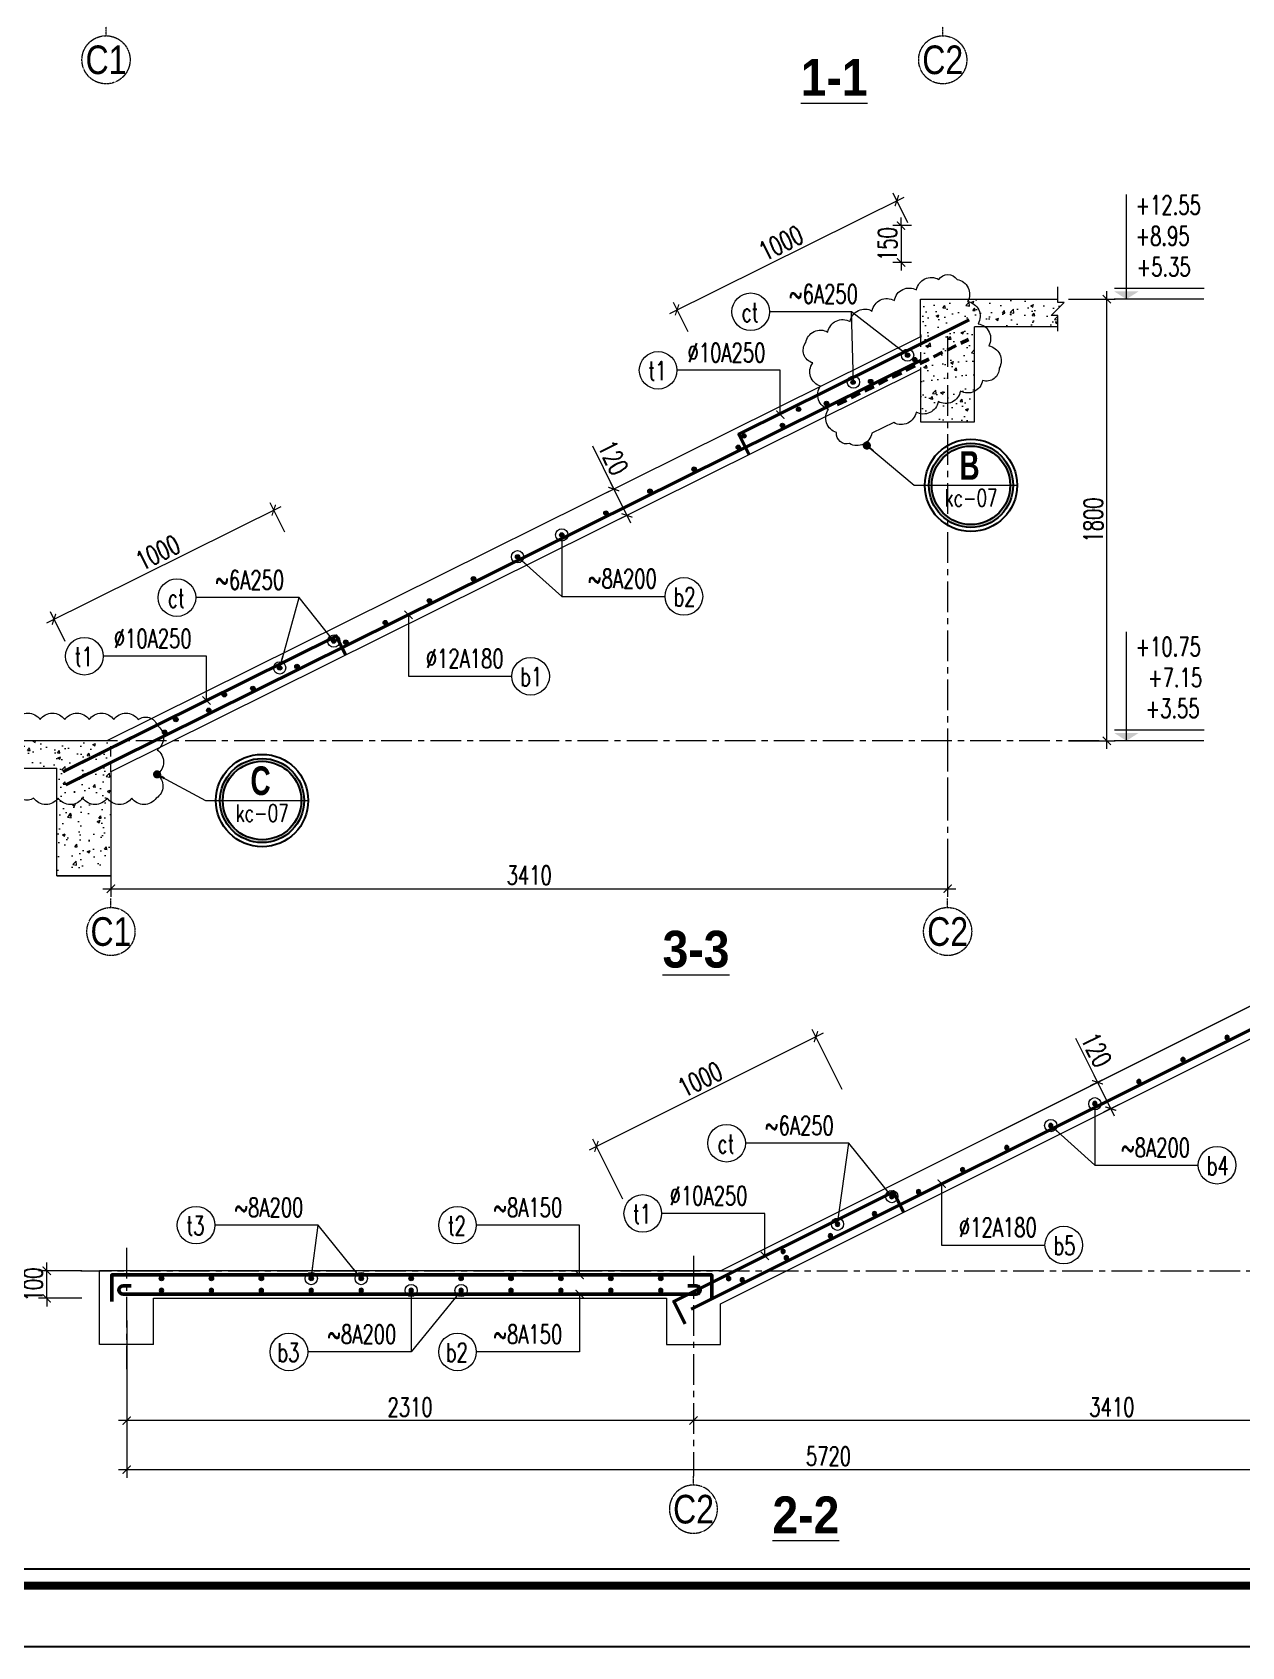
# Model space of a CAD drawing. Header units: millimetres. Extents: x 61738 to 439738, y 60858 to 151243.
# Drawn here: x 201484 to 216271, y 84100 to 103842 of the extents above; entities that cross this region are included whole.
import ezdxf
from ezdxf.enums import TextEntityAlignment as Align

# ---------------------------------------------------------------- set-up
doc = ezdxf.new("R2010")
doc.units = ezdxf.units.MM
doc.linetypes.add('CENTER', pattern=[2, 1.25, -0.25, 0.25, -0.25])
doc.linetypes.add('HIDDEN', pattern=[0.375, 0.25, -0.125])
for name, color, linetype, lineweight in [('1-THEP1', 1, 'Continuous', 50), ('10-TEXT', 4, 'Continuous', 15), ('2-THEP2', 6, 'Continuous', 50), ('3-THAY', 7, 'Continuous', 18), ('5-DUT', 2, 'HIDDEN', 15), ('6-TRUC', 8, 'CENTER', 9), ('7-HATCH', 8, 'Continuous', 13), ('8-DIM', 8, 'Continuous', 15), ('9-SO HIEU', 8, 'Continuous', 15), ('TEXT', 7, 'Continuous', 25)]:
    doc.layers.add(name, color=color, linetype=linetype, lineweight=lineweight)
for name, color, linetype in [('DIM', 3, 'Continuous'), ('Khungbo', 32, 'Continuous'), ('KICHTHUOC', 8, 'Continuous'), ('MANH', 8, 'Continuous'), ('TEXT-Ghi chu', 7, 'Continuous')]:
    doc.layers.add(name, color=color, linetype=linetype)
doc.styles.add('A3 - Text 2.3', font='Vnsimli.shx', dxfattribs={"width": 0.7, "height": 230})
doc.styles.add('A3 - Text 3.5', font='VnArialH.TTF', dxfattribs={"width": 0.8, "height": 350})
doc.styles.add('A3 - Text 4.5', font='VnArialH-Bold.TTF', dxfattribs={"width": 0.9, "height": 450})
doc.styles.add('A3-Text 2.3', font='vnsimli.shx', dxfattribs={"width": 0.7, "height": 230, "bigfont": 'vn.shx'})
doc.styles.add('S1', font='vnsimli.shx', dxfattribs={"width": 0.75})
doc.styles.add('T3', font='VnArialH-Bold.TTF', dxfattribs={"width": 0.9})
doc.dimstyles.new('A3-1-100x3', dxfattribs={"dimtxt": 230, "dimasz": 120, "dimexe": 100, "dimexo": 0, "dimgap": 50, "dimtad": 1, "dimdec": 0, "dimlfac": 0.333333, "dimdsep": 49, "dimtxsty": 'A3-Text 2.3', "dimblk": 'ARCHTICK', "dimcen": 10, "dimdle": 100, "dimclrd": 8, "dimclre": 8, "dimclrt": 2, "dimadec": 0, "dimazin": 2, "dimtfac": 1, "dimtdec": 0, "dimtix": 1, "dimtmove": 1, "dimatfit": 3, "dimldrblk": 'DOT', "dimfxl": 1, "dimtolj": 1, "dimtzin": 0, "dimlwd": -1, "dimlwe": -1, "dimarcsym": 0})
pattern_1 = [(50, (-1150, 0), (364.36934, -31.87817), [38.1, -419.1]), (355, (-1150, 0), (-70.48684, 382.1137), [30.48, -335.28117]), (100.45144, (-1119.64, -2.66), (293.8825, 350.2355), [32.38, -356.1805]), (46.1842, (-1150, 101.6), (542.1581, -84.08466), [57.15, -628.65]), (96.63556, (-1104.8, 94.6), (474.8083, 494.8522), [48.57, -534.2712]), (351.18415, (-1150, 101.6), (474.8083, 494.8522), [45.7199, -502.9195]), (21, (-1099.2, 76.2), (303.2288, -204.5304), [38.1, -419.1]), (326, (-1099.2, 76.2), (123.60406, 368.37593), [30.48, -335.28]), (71.45144, (-1073.93, 59.16), (426.83284, 163.84554), [32.38, -356.1799]), (37.5, (-1150, 0), (6.17721, 169.11008), [0, -331.216, 0, -340.36, 0, -336.55]), (7.5, (-1150, 0), (133.63933, 200.36115), [0, -194.056, 0, -323.596, 0, -128.27]), (327.5, (-1263.28, 0), (271.18119, -11.45749), [0, -127, 0, -396.24, 0, -525.78]), (317.5, (-1314.08, 0), (296.25836, 50.85298), [0, -165.1, 0, -263.144, 0, -373.38])]

# ---------------------------------------------------------------- blocks, each defined once
blk = doc.blocks.new('CDS12')
at = {"layer": 'Defpoints'}
blk.add_lwpolyline([(91835, 363353), (49835, 363353), (49835, 393053), (91835, 393053)], close=True, dxfattribs=at)
at = {"layer": 'Khungbo', "color": 1, "const_width": 100}
blk.add_lwpolyline([(91094, 364100), (50996, 364100), (50996, 392312), (91094, 392312)], close=True, dxfattribs=at)
at = {"layer": 'Khungbo', "color": 1}
blk.add_lwpolyline([(90894, 364300), (51196, 364300), (51196, 392112), (90894, 392112)], close=True, dxfattribs=at)
blk = doc.blocks.new('Truc X')
at = {"layer": '6-TRUC', "color": 2}
blk.add_line((0, 0), (0, 150), dxfattribs=at)
blk.add_circle((0, -400), 400, dxfattribs=at)
at = {"layer": '6-TRUC', "color": 2, "style": 'A3 - Text 3.5', "width": 0.8}
blk.add_attdef('1', text='', height=500, dxfattribs=at).set_placement((-13, -400), align=Align.MIDDLE_CENTER)
blk = doc.blocks.new('DK THEP')
at = {"layer": '7-HATCH'}
h = blk.add_hatch(color=1, dxfattribs=at)
edge = h.paths.add_edge_path()
edge.add_arc((0, 0), 36.1, 0, 360)
at = {"layer": '7-HATCH', "color": 0}
blk.add_circle((0, 0), 36.1, dxfattribs=at)
blk = doc.blocks.new('_ArchTick')
at = {"color": 0, "linetype": 'ByBlock', "const_width": 0.15}
blk.add_lwpolyline([(-0.5, -0.5), (0.5, 0.5)], dxfattribs=at)
blk = doc.blocks.new('*D716')
at = {"layer": '8-DIM', "color": 8, "ltscale": 300, "transparency": 16777216}
for p, q in [((211387, 90915), (211020, 91649)), ((208704, 89573), (208337, 90307))]:
    blk.add_line(p, q, dxfattribs=at)
at = {"layer": '8-DIM', "color": 8, "linetype": 'ByBlock', "ltscale": 300, "transparency": 16777216}
blk.add_line((211154, 91604), (208292, 90173), dxfattribs=at)
at = {"layer": 'Defpoints', "color": 0, "ltscale": 300, "transparency": 16777216}
for p in [(211387, 90915), (208381, 90218), (208704, 89573)]:
    blk.add_point(p, dxfattribs=at)
at = {"layer": '8-DIM', "color": 8, "ltscale": 300, "transparency": 16777216, "xscale": 100, "yscale": 100, "zscale": 100}
for p, rotation in [((211065, 91560), 26.56505117705504), ((208381, 90218), 206.565051177055)]:
    blk.add_blockref('_ArchTick', p, dxfattribs=dict(at, rotation=rotation))
at = {"layer": '8-DIM', "color": 2, "ltscale": 300, "transparency": 16777216, "insert": (209649, 91036), "char_height": 230, "attachment_point": 5, "rotation": 26.5651, "style": 'A3-Text 2.3'}
blk.add_mtext('\\A1;1000', dxfattribs=at)
blk = doc.blocks.new('*D717')
at = {"layer": '8-DIM', "color": 8, "ltscale": 300, "transparency": 16777216}
for p, q in [((209568, 87023), (209568, 86765)), ((219798, 87023), (219798, 86765))]:
    blk.add_line(p, q, dxfattribs=at)
at = {"layer": '8-DIM', "color": 8, "linetype": 'ByBlock', "ltscale": 300, "transparency": 16777216}
blk.add_line((219898, 86865), (209468, 86865), dxfattribs=at)
at = {"layer": 'Defpoints', "color": 0, "ltscale": 300, "transparency": 16777216}
for p in [(209568, 87023), (219798, 87023), (209568, 86865)]:
    blk.add_point(p, dxfattribs=at)
at = {"layer": '8-DIM', "color": 8, "ltscale": 300, "transparency": 16777216, "xscale": 100, "yscale": 100, "zscale": 100, "rotation": 180}
blk.add_blockref('_ArchTick', (209568, 86865), dxfattribs=at)
at = {"layer": '8-DIM', "color": 8, "ltscale": 300, "transparency": 16777216, "xscale": 100, "yscale": 100, "zscale": 100}
blk.add_blockref('_ArchTick', (219798, 86865), dxfattribs=at)
at = {"layer": '8-DIM', "color": 2, "ltscale": 300, "transparency": 16777216, "insert": (214683, 87030), "char_height": 230, "attachment_point": 5, "style": 'A3-Text 2.3'}
blk.add_mtext('\\A1;3410', dxfattribs=at)
blk = doc.blocks.new('*D718')
at = {"layer": '8-DIM', "color": 8, "ltscale": 300, "transparency": 16777216}
for p, q in [((202638, 88091), (202638, 86765)), ((209568, 87023), (209568, 86765))]:
    blk.add_line(p, q, dxfattribs=at)
at = {"layer": '8-DIM', "color": 8, "linetype": 'ByBlock', "ltscale": 300, "transparency": 16777216}
blk.add_line((209668, 86865), (202538, 86865), dxfattribs=at)
at = {"layer": 'Defpoints', "color": 0, "ltscale": 300, "transparency": 16777216}
for p in [(202638, 88091), (209568, 87023), (202638, 86865)]:
    blk.add_point(p, dxfattribs=at)
at = {"layer": '8-DIM', "color": 8, "ltscale": 300, "transparency": 16777216, "xscale": 100, "yscale": 100, "zscale": 100, "rotation": 180}
blk.add_blockref('_ArchTick', (202638, 86865), dxfattribs=at)
at = {"layer": '8-DIM', "color": 8, "ltscale": 300, "transparency": 16777216, "xscale": 100, "yscale": 100, "zscale": 100}
blk.add_blockref('_ArchTick', (209568, 86865), dxfattribs=at)
at = {"layer": '8-DIM', "color": 2, "ltscale": 300, "transparency": 16777216, "insert": (206103, 87030), "char_height": 230, "attachment_point": 5, "style": 'A3-Text 2.3'}
blk.add_mtext('\\A1;2310', dxfattribs=at)
blk = doc.blocks.new('*D719')
at = {"layer": '8-DIM', "color": 8, "ltscale": 300, "transparency": 16777216}
for p, q in [((202638, 87428), (202638, 86165)), ((219798, 87023), (219798, 86165))]:
    blk.add_line(p, q, dxfattribs=at)
at = {"layer": '8-DIM', "color": 8, "linetype": 'ByBlock', "ltscale": 300, "transparency": 16777216}
blk.add_line((219898, 86265), (202538, 86265), dxfattribs=at)
at = {"layer": 'Defpoints', "color": 0, "ltscale": 300, "transparency": 16777216}
for p in [(202638, 87428), (219798, 87023), (202638, 86265)]:
    blk.add_point(p, dxfattribs=at)
at = {"layer": '8-DIM', "color": 8, "ltscale": 300, "transparency": 16777216, "xscale": 100, "yscale": 100, "zscale": 100, "rotation": 180}
blk.add_blockref('_ArchTick', (202638, 86265), dxfattribs=at)
at = {"layer": '8-DIM', "color": 8, "ltscale": 300, "transparency": 16777216, "xscale": 100, "yscale": 100, "zscale": 100}
blk.add_blockref('_ArchTick', (219798, 86265), dxfattribs=at)
at = {"layer": '8-DIM', "color": 2, "ltscale": 300, "transparency": 16777216, "insert": (211218, 86430), "char_height": 230, "attachment_point": 5, "style": 'A3-Text 2.3'}
blk.add_mtext('\\A1;5720', dxfattribs=at)
blk = doc.blocks.new('*D721')
at = {"layer": '8-DIM', "color": 8, "linetype": 'ByBlock', "ltscale": 300, "transparency": 16777216}
blk.add_line((201660, 96620), (204525, 98043), dxfattribs=at)
at = {"layer": '8-DIM', "color": 8, "ltscale": 300, "transparency": 16777216}
for p, q in [((204570, 97728), (204391, 98088)), ((201884, 96393), (201705, 96754))]:
    blk.add_line(p, q, dxfattribs=at)
at = {"layer": 'Defpoints', "color": 0, "ltscale": 300, "transparency": 16777216}
for p in [(204436, 97999), (204570, 97728), (201884, 96393)]:
    blk.add_point(p, dxfattribs=at)
at = {"layer": '8-DIM', "color": 8, "ltscale": 300, "transparency": 16777216, "xscale": 100, "yscale": 100, "zscale": 100}
for p, rotation in [((204436, 97999), 26.41603778252282), ((201749, 96664), 206.4160377825228)]:
    blk.add_blockref('_ArchTick', p, dxfattribs=dict(at, rotation=rotation))
at = {"layer": '8-DIM', "color": 2, "ltscale": 300, "transparency": 16777216, "insert": (203019, 97479), "char_height": 230, "attachment_point": 5, "rotation": 26.416, "style": 'A3-Text 2.3'}
blk.add_mtext('\\A1;1000', dxfattribs=at)
blk = doc.blocks.new('*D722')
at = {"layer": '8-DIM', "color": 8, "ltscale": 300, "transparency": 16777216}
for p, q in [((212189, 101512), (212010, 101873)), ((209502, 100178), (209323, 100538))]:
    blk.add_line(p, q, dxfattribs=at)
at = {"layer": '8-DIM', "color": 8, "linetype": 'ByBlock', "ltscale": 300, "transparency": 16777216}
blk.add_line((209278, 100404), (212144, 101828), dxfattribs=at)
at = {"layer": 'Defpoints', "color": 0, "ltscale": 300, "transparency": 16777216}
for p in [(212054, 101783), (212189, 101512), (209502, 100178)]:
    blk.add_point(p, dxfattribs=at)
at = {"layer": '8-DIM', "color": 8, "ltscale": 300, "transparency": 16777216, "xscale": 100, "yscale": 100, "zscale": 100}
for p, rotation in [((212054, 101783), 26.41603778252282), ((209367, 100448), 206.4160377825228)]:
    blk.add_blockref('_ArchTick', p, dxfattribs=dict(at, rotation=rotation))
at = {"layer": '8-DIM', "color": 2, "ltscale": 300, "transparency": 16777216, "insert": (210637, 101264), "char_height": 230, "attachment_point": 5, "rotation": 26.416, "style": 'A3-Text 2.3'}
blk.add_mtext('\\A1;1000', dxfattribs=at)
blk = doc.blocks.new('*D723')
at = {"layer": '8-DIM', "color": 8, "ltscale": 300, "transparency": 16777216}
for p, q in [((202445, 93860), (202445, 93269)), ((212675, 93860), (212675, 93269))]:
    blk.add_line(p, q, dxfattribs=at)
at = {"layer": '8-DIM', "color": 8, "linetype": 'ByBlock', "ltscale": 300, "transparency": 16777216}
blk.add_line((202345, 93369), (212775, 93369), dxfattribs=at)
at = {"layer": 'Defpoints', "color": 0, "ltscale": 300, "transparency": 16777216}
for p in [(202445, 93860), (212675, 93860), (212675, 93369)]:
    blk.add_point(p, dxfattribs=at)
at = {"layer": '8-DIM', "color": 8, "ltscale": 300, "transparency": 16777216, "xscale": 100, "yscale": 100, "zscale": 100, "rotation": 180}
blk.add_blockref('_ArchTick', (202445, 93369), dxfattribs=at)
at = {"layer": '8-DIM', "color": 8, "ltscale": 300, "transparency": 16777216, "xscale": 100, "yscale": 100, "zscale": 100}
blk.add_blockref('_ArchTick', (212675, 93369), dxfattribs=at)
at = {"layer": '8-DIM', "color": 2, "ltscale": 300, "transparency": 16777216, "insert": (207560, 93534), "char_height": 230, "attachment_point": 5, "style": 'A3-Text 2.3'}
blk.add_mtext('\\A1;3410', dxfattribs=at)
blk = doc.blocks.new('*D724')
at = {"layer": '8-DIM', "color": 8, "ltscale": 300, "transparency": 16777216}
for p, q in [((214152, 100578), (214722, 100578)), ((214152, 95178), (214722, 95178))]:
    blk.add_line(p, q, dxfattribs=at)
at = {"layer": '8-DIM', "color": 8, "linetype": 'ByBlock', "ltscale": 300, "transparency": 16777216}
blk.add_line((214622, 95078), (214622, 100678), dxfattribs=at)
at = {"layer": 'Defpoints', "color": 0, "ltscale": 300, "transparency": 16777216}
for p in [(214152, 100578), (214622, 100578), (214152, 95178)]:
    blk.add_point(p, dxfattribs=at)
at = {"layer": '8-DIM', "color": 8, "ltscale": 300, "transparency": 16777216, "xscale": 100, "yscale": 100, "zscale": 100}
for p, rotation in [((214622, 100578), 90), ((214622, 95178), 270)]:
    blk.add_blockref('_ArchTick', p, dxfattribs=dict(at, rotation=rotation))
at = {"layer": '8-DIM', "color": 2, "ltscale": 300, "transparency": 16777216, "insert": (214457, 97878), "char_height": 230, "attachment_point": 5, "rotation": 90, "style": 'A3-Text 2.3'}
blk.add_mtext('\\A1;1800', dxfattribs=at)
blk = doc.blocks.new('*D725')
at = {"layer": '8-DIM', "color": 8, "ltscale": 300, "transparency": 16777216}
for p, q in [((212235, 101478), (212006, 101478)), ((212235, 101028), (212006, 101028))]:
    blk.add_line(p, q, dxfattribs=at)
at = {"layer": '8-DIM', "color": 8, "linetype": 'ByBlock', "ltscale": 300, "transparency": 16777216}
for p, q in [((212106, 101478), (212106, 101578)), ((212106, 101478), (212106, 101028)), ((212106, 101028), (212106, 100928))]:
    blk.add_line(p, q, dxfattribs=at)
at = {"layer": 'Defpoints', "color": 0, "ltscale": 300, "transparency": 16777216}
for p in [(212235, 101478), (212106, 101028), (212235, 101028)]:
    blk.add_point(p, dxfattribs=at)
at = {"layer": '8-DIM', "color": 8, "ltscale": 300, "transparency": 16777216, "xscale": 100, "yscale": 100, "zscale": 100}
for p, rotation in [((212106, 101478), 270), ((212106, 101028), 90)]:
    blk.add_blockref('_ArchTick', p, dxfattribs=dict(at, rotation=rotation))
at = {"layer": '8-DIM', "color": 2, "ltscale": 300, "transparency": 16777216, "insert": (211941, 101253), "char_height": 230, "attachment_point": 5, "rotation": 90, "style": 'A3-Text 2.3'}
blk.add_mtext('\\A1;150', dxfattribs=at)
blk = doc.blocks.new('*U79')
at = {"layer": '10-TEXT'}
for p, q in [((17615, 449767), (17615, 451043)), ((16706, 449893), (17756, 449893)), ((16710, 449766), (17757, 449766))]:
    blk.add_line(p, q, dxfattribs=at)
at = {"layer": '10-TEXT', "color": 1}
blk.add_solid([(17756, 449858), (17615, 449767), (17473, 449858)], dxfattribs=at)
blk = doc.blocks.new('*U80')
at = {"layer": '10-TEXT'}
for p, q in [((17615, 449767), (17615, 450993)), ((16706, 449893), (17756, 449893)), ((16710, 449766), (17757, 449766))]:
    blk.add_line(p, q, dxfattribs=at)
at = {"layer": '10-TEXT', "color": 1}
blk.add_solid([(17756, 449858), (17615, 449767), (17473, 449858)], dxfattribs=at)
blk = doc.blocks.new('_Dot')
at = {"color": 0, "linetype": 'ByBlock', "lineweight": -2}
blk.add_line((-0.5, 0), (-1, 0), dxfattribs=at)
at = {"color": 0, "linetype": 'ByBlock', "const_width": 0.5}
blk.add_lwpolyline([(-0.25, 0, 1), (0.25, 0, 1)], format="xyb", close=True, dxfattribs=at)
blk = doc.blocks.new('*D727')
at = {"layer": '8-DIM', "color": 8, "linetype": 'ByBlock', "ltscale": 500, "transparency": 16777216}
for p, q in [((208332, 98784), (208594, 98256)), ((208550, 98346), (208799, 97844))]:
    blk.add_line(p, q, dxfattribs=at)
at = {"layer": '8-DIM', "color": 8, "ltscale": 500, "transparency": 16777216}
for p, q in [((208724, 98321), (208505, 98212)), ((208884, 97998), (208665, 97889))]:
    blk.add_line(p, q, dxfattribs=at)
at = {"layer": 'Defpoints', "color": 0, "ltscale": 500, "transparency": 16777216}
for p in [(208724, 98321), (208755, 97934), (208884, 97998)]:
    blk.add_point(p, dxfattribs=at)
at = {"layer": '8-DIM', "color": 8, "ltscale": 500, "transparency": 16777216, "xscale": 100, "yscale": 100, "zscale": 100}
for p, rotation in [((208594, 98256), 116.4160377821998), ((208755, 97934), 296.4160377821999)]:
    blk.add_blockref('_ArchTick', p, dxfattribs=dict(at, rotation=rotation))
at = {"layer": '8-DIM', "color": 2, "ltscale": 500, "transparency": 16777216, "insert": (208587, 98641), "char_height": 230, "attachment_point": 5, "rotation": 296.416, "style": 'A3-Text 2.3'}
blk.add_mtext('\\A1;120', dxfattribs=at)
blk = doc.blocks.new('*D729')
at = {"layer": '8-DIM', "color": 8, "ltscale": 500, "transparency": 16777216}
for p, q in [((202090, 88697), (201560, 88697)), ((202090, 88361), (201560, 88361))]:
    blk.add_line(p, q, dxfattribs=at)
at = {"layer": '8-DIM', "color": 8, "linetype": 'ByBlock', "ltscale": 500, "transparency": 16777216}
for p, q in [((201660, 88697), (201660, 88797)), ((201660, 88361), (201660, 88697)), ((201660, 88361), (201660, 88261))]:
    blk.add_line(p, q, dxfattribs=at)
at = {"layer": 'Defpoints', "color": 0, "ltscale": 500, "transparency": 16777216}
for p in [(201660, 88697), (202090, 88697), (202090, 88361)]:
    blk.add_point(p, dxfattribs=at)
at = {"layer": '8-DIM', "color": 8, "ltscale": 500, "transparency": 16777216, "xscale": 100, "yscale": 100, "zscale": 100}
for p, rotation in [((201660, 88697), 270), ((201660, 88361), 90)]:
    blk.add_blockref('_ArchTick', p, dxfattribs=dict(at, rotation=rotation))
at = {"layer": '8-DIM', "color": 2, "ltscale": 500, "transparency": 16777216, "insert": (201495, 88529), "char_height": 230, "attachment_point": 5, "rotation": 90, "style": 'A3-Text 2.3'}
blk.add_mtext('\\A1;100', dxfattribs=at)
blk = doc.blocks.new('*D730')
at = {"layer": '8-DIM', "color": 8, "linetype": 'ByBlock', "ltscale": 500, "transparency": 16777216}
for p, q in [((214238, 91542), (214508, 91002)), ((214463, 91092), (214713, 90591))]:
    blk.add_line(p, q, dxfattribs=at)
at = {"layer": '8-DIM', "color": 8, "ltscale": 500, "transparency": 16777216}
for p, q in [((214612, 91054), (214418, 90958)), ((214773, 90732), (214579, 90636))]:
    blk.add_line(p, q, dxfattribs=at)
at = {"layer": 'Defpoints', "color": 0, "ltscale": 500, "transparency": 16777216}
for p in [(214612, 91054), (214669, 90680), (214773, 90732)]:
    blk.add_point(p, dxfattribs=at)
at = {"layer": '8-DIM', "color": 8, "ltscale": 500, "transparency": 16777216, "xscale": 100, "yscale": 100, "zscale": 100}
for p, rotation in [((214508, 91002), 116.5650511770759), ((214669, 90680), 296.5650511770759)]:
    blk.add_blockref('_ArchTick', p, dxfattribs=dict(at, rotation=rotation))
at = {"layer": '8-DIM', "color": 2, "ltscale": 500, "transparency": 16777216, "insert": (214494, 91399), "char_height": 230, "attachment_point": 5, "rotation": 296.5651, "style": 'A3-Text 2.3'}
blk.add_mtext('\\A1;120', dxfattribs=at)

msp = doc.modelspace()

# ---------------------------------------------------------------- hatches: boundary and pattern name
at = {"layer": '7-HATCH', "ltscale": 500}
h = msp.add_hatch(dxfattribs=at)
h.set_pattern_fill('AR-CONC', color=256, scale=2)
h.set_pattern_definition(pattern_1)
h.paths.add_polyline_path([(214021.5, 100379.6), (213941.5, 100379.6), (214101.5, 100539.6), (214021.5, 100539.6), (214021.5, 100577.7), (212345.4, 100577.7), (212345.4, 100119.6), (212345.4, 100029.8), (212810.3, 100260.8), (212890.2, 100099.9), (212345.4, 99829.3), (212345.4, 99717.6), (212345.4, 99077.7), (213005.4, 99077.7), (213005.4, 100241.7), (214021.5, 100241.7)])
h = msp.add_hatch(dxfattribs=at)
h.set_pattern_fill('AR-CONC', color=256, scale=2)
h.set_pattern_definition(pattern_1)
h.paths.add_polyline_path([(212890.2, 100099.9), (212810.3, 100260.8), (212345.4, 100029.8), (212345.4, 99829.3)])
at = {"layer": '7-HATCH'}
h = msp.add_hatch(color=256, dxfattribs=at)
edge = h.paths.add_edge_path(flags=17)
edge.add_arc((212960.5, 98302.2), 479.5, 0, 360)
edge = h.paths.add_edge_path()
edge.add_arc((212960.5, 98302.2), 514.7, 0, 360)
at = {"layer": '7-HATCH', "ltscale": 500}
h = msp.add_hatch(dxfattribs=at)
h.set_pattern_fill('AR-CONC', color=256, scale=2)
h.set_pattern_definition(pattern_1)
h.paths.add_polyline_path([(202445.4, 95127.6), (202445.4, 95177.7), (201737, 95177.7), (200769.3, 95177.7), (200769.3, 95139.6), (200689.3, 95139.6), (200849.3, 94979.6), (200769.3, 94979.6), (200769.3, 94841.7), (201785.4, 94841.7), (201785.4, 93527.7), (202445.4, 93527.7), (202445.4, 94317.6)])
at = {"layer": '7-HATCH'}
h = msp.add_hatch(color=256, dxfattribs=at)
edge = h.paths.add_edge_path(flags=17)
edge.add_arc((204293.1, 94447.6), 479.5, 0, 360)
edge = h.paths.add_edge_path()
edge.add_arc((204293.1, 94447.6), 514.7, 0, 360)

# ---------------------------------------------------------------- linework, layer by layer
at = {"layer": '1-THEP1', "linetype": 'HIDDEN', "ltscale": 500}
msp.add_line((211326.3, 99289.6), (212929.4, 100085.9), dxfattribs=at)
at = {"layer": '1-THEP1', "ltscale": 500}
for p, q in [((201894.8, 94637.9), (212345.4, 99829.3)), ((219795.1, 93355.4), (209538.8, 88227.2))]:
    msp.add_line(p, q, dxfattribs=at)
at = {"layer": '1-THEP1', "ltscale": 300}
msp.add_lwpolyline([(202454.9, 88320.2), (202454.9, 88645.7), (209791.2, 88645.7), (209791.2, 88353.5)], dxfattribs=at)
msp.add_lwpolyline([(202693.2, 88512.7), (202593.2, 88512.7, 1), (202593.2, 88412.7), (209600, 88412.7, 1), (209600, 88512.7), (209500, 88512.7)], format="xyb", dxfattribs=at)
at = {"layer": '2-THEP2', "ltscale": 300}
for points in [[(210247.9, 98675.7), (210123.5, 98926.1), (212940, 100325.2)], [(202697.6, 95215.4), (201874, 94806.2), (205200.8, 96458.8), (205316.4, 96226)], [(212137.1, 89414.6), (212012.1, 89664.6), (209328.8, 88323), (209466.6, 88047.5)]]:
    msp.add_lwpolyline(points, dxfattribs=at)
at = {"layer": '3-THAY', "ltscale": 500}
for p, q in [((212345.4, 100119.6), (212345.4, 100577.7)), ((212345.4, 100577.7), (214021.5, 100577.7)), ((212345.4, 100119.6), (202397, 95177.7)), ((213005.4, 99077.7), (213005.4, 100241.7)), ((212345.4, 99717.6), (212345.4, 99077.7)), ((212345.4, 99077.7), (213005.4, 99077.7)), ((202445.4, 95177.7), (200769.3, 95177.7)), ((201785.4, 93527.7), (201785.4, 94841.7)), ((209897.5, 88697.2), (219782.3, 93639.6)), ((201785.4, 93527.7), (202445.4, 93527.7)), ((202445.4, 93527.7), (201785.4, 93527.7)), ((202445.4, 93567.6), (202445.4, 93527.7)), ((209897.5, 88697.2), (202307.5, 88697.2)), ((202307.5, 87797.2), (202307.5, 88697.2)), ((202967.5, 87797.2), (202307.5, 87797.2))]:
    msp.add_line(p, q, dxfattribs=at)
at = {"layer": '3-THAY', "ltscale": 300}
for points in [[(214021.5, 100241.7), (213005.4, 100241.7)], [(212345.4, 99717.6), (202445.4, 94799.8), (202445.4, 93690)], [(200769.3, 94841.7), (201785.4, 94841.7)], [(209897.5, 88697.2), (219795.1, 93646), (219795.1, 94097.2), (221780.6, 94097.2)], [(202967.5, 87797.2), (202967.5, 88361.2), (209237.5, 88361.2), (209237.5, 87797.2), (209897.5, 87797.2), (209897.5, 88294.7), (219795.1, 93243.5), (219795.1, 92597.2), (220455.1, 92597.2), (220455.1, 93737.2), (221780.6, 93737.2)]]:
    msp.add_lwpolyline(points, dxfattribs=at)
at = {"layer": '5-DUT', "ltscale": 500}
for points in [[(212345.4, 100119.6), (212345.4, 99717.6)], [(202445.4, 94799.8), (202445.4, 95177.7)]]:
    msp.add_lwpolyline(points, dxfattribs=at)
at = {"layer": '6-TRUC', "ltscale": 300}
for points in [[(212675.4, 100127.7), (212675.4, 94111.8)], [(214526.1, 95177.7), (202445.4, 95177.7)], [(212675.4, 95177.7), (212675.4, 93690)], [(202637.5, 88978), (202637.5, 87492.6)], [(209567.5, 88878), (209567.5, 86186.3)], [(202076.8, 88697.2), (222261.5, 88697.2)]]:
    msp.add_lwpolyline(points, dxfattribs=at)
at = {"layer": '7-HATCH', "ltscale": 500}
msp.add_lwpolyline([(214021.5, 100189.4), (214021.5, 100379.6), (213941.5, 100379.6), (214101.5, 100539.6), (214021.5, 100539.6), (214021.5, 100729.9)], dxfattribs=at)
at = {"layer": '9-SO HIEU', "ltscale": 500}
msp.add_lwpolyline([(210940, 100047.6, -0.5205671), (211211, 100176.3, -0.5205671), (211481.9, 100305.1, -0.5205671), (211752.9, 100433.8, -0.5205671), (212023.9, 100562.6, -0.5205671), (212294.8, 100691.3, -0.5205671), (212565.8, 100820.1, -0.5205671), (212791.2, 100820.8, -0.5205671), (212920, 100549.8, -0.5205671), (213048.7, 100278.9, -0.5205671), (213177.5, 100007.9, -0.5205671), (213306.2, 99736.9, -0.5205671), (213102.5, 99584.2, -0.5205671), (212831.5, 99455.5, -0.5205671), (212560.6, 99326.7, -0.5205671), (212289.6, 99198, -0.5205671), (212018.6, 99069.2), (211747.7, 98940.5, -0.5205671), (211476.7, 98811.7, -0.5205671), (211317.3, 98948.1, -0.5205671), (211219.9, 99231.9, -0.5205671), (211122.5, 99515.6, -0.5205671), (211025.2, 99799.4, -0.5205671), (210940, 100047.6, -0.5205671)], format="xyb", dxfattribs=at)
msp.add_lwpolyline([(201280, 95437.6, -0.5205671), (201580, 95437.6, -0.5205671), (201880, 95437.6, -0.5205671), (202180, 95437.6, -0.5205671), (202480, 95437.6, -0.5205671), (202780, 95437.6, -0.5205671), (203010, 95367.6, -0.5205671), (203010, 95067.6, -0.5205671), (203010, 94767.6, -0.5205671), (203000, 94477.6, -0.5205671), (202700, 94477.6, -0.5205671), (202400, 94477.6, -0.5205671), (202100, 94477.6, -0.5205671), (201800, 94477.6, -0.5205671), (201500, 94477.6, -0.5205671), (201280, 94557.6, -0.5205671), (201280, 94857.6, -0.5205671), (201280, 95157.6, -0.5205671)], format="xyb", close=True, dxfattribs=at)
at = {"layer": '9-SO HIEU'}
for centre in [(210267.3, 100424.7), (209135.5, 99708.5), (203252, 96928.7), (209450.7, 96943.8), (202120.3, 96212.5), (207577, 95967.1), (209972.5, 90257), (215969.3, 89988.3), (203486.2, 89254.9), (206682.9, 89254.9), (208948.1, 89398), (214095.5, 89011.7), (204622.4, 87704.7), (206682.9, 87704.7)]:
    msp.add_circle(centre, 230, dxfattribs=at)
at = {"layer": 'DIM'}
for centre, radius in [((212960.5, 98302.2), 514.7), ((212960.5, 98302.2), 479.5), ((204293.1, 94447.6), 514.7), ((204293.1, 94447.6), 479.5)]:
    msp.add_circle(centre, radius, dxfattribs=at)
at = {"layer": 'MANH'}
for centre in [(212960.5, 98302.2), (204293.1, 94447.6)]:
    msp.add_circle(centre, 564.6, dxfattribs=at)

# ---------------------------------------------------------------- block references
at = {"layer": 'KICHTHUOC'}
msp.add_blockref('CDS12', (137903.3, -279252.9), dxfattribs=at)
ref = msp.add_blockref('Truc X', (202385.4, 103799.8), dxfattribs=dict(at, xscale=0.7349999999569263, yscale=0.7349999999569263, zscale=0.7349999999569263))
ref.add_attrib('1', 'c1', dxfattribs={"layer": 'TEXT', "color": 2, "height": 350, "style": 'A3 - Text 3.5', "width": 0.8}).set_placement((202385.4, 103505.8), align=Align.MIDDLE_CENTER)
ref = msp.add_blockref('Truc X', (212615.4, 103799.8), dxfattribs=dict(at, xscale=0.7349999999569263, yscale=0.7349999999569263, zscale=0.7349999999569263))
ref.add_attrib('1', 'c2', dxfattribs={"layer": 'TEXT', "color": 2, "height": 350, "style": 'A3 - Text 3.5', "width": 0.8}).set_placement((212615.4, 103505.8), align=Align.MIDDLE_CENTER)
at = {"layer": 'KICHTHUOC', "xscale": -1.045454545455868, "yscale": 1.045454545455868, "zscale": 1.045454545455868}
for name, p in [('*U80', (233276.8, -369633)), ('*U79', (233276.8, -375033))]:
    msp.add_blockref(name, p, dxfattribs=at)
at = {"layer": 'KICHTHUOC'}
ref = msp.add_blockref('Truc X', (202445.4, 93139.8), dxfattribs=dict(at, xscale=0.7349999999569263, yscale=0.7349999999569263, zscale=0.7349999999569263))
ref.add_attrib('1', 'c1', dxfattribs={"layer": 'TEXT', "color": 2, "height": 350, "style": 'A3 - Text 3.5', "width": 0.8}).set_placement((202445.4, 92845.8), align=Align.MIDDLE_CENTER)
ref = msp.add_blockref('Truc X', (212675.4, 93139.8), dxfattribs=dict(at, xscale=0.7349999999569263, yscale=0.7349999999569263, zscale=0.7349999999569263))
ref.add_attrib('1', 'c2', dxfattribs={"layer": 'TEXT', "color": 2, "height": 350, "style": 'A3 - Text 3.5', "width": 0.8}).set_placement((212675.4, 92845.8), align=Align.MIDDLE_CENTER)
ref = msp.add_blockref('Truc X', (209567.5, 86076), dxfattribs=dict(at, xscale=-0.7349999999569263, yscale=0.7349999999496504, zscale=0.7349999999496504))
ref.add_attrib('1', 'c2', dxfattribs={"layer": 'TEXT', "color": 2, "height": 350, "style": 'A3 - Text 3.5', "width": 0.8}).set_placement((209568.7, 85782), align=Align.MIDDLE_CENTER)
at = {"layer": 'TEXT-Ghi chu'}
for p, xscale, yscale, zscale, rotation in [((212185.1, 99893.9), 0.7472424960158216, 0.7472424960158216, 0.7472424960158216, 177.8055781162506), ((212273.5, 99839.4), 0.7472424960158216, 0.7472424960158216, 0.7472424960158216, 177.8055781162506), ((211518.9, 99562.9), 0.7472424960158216, 0.7472424960158216, 0.7472424960158216, 177.8055781162506), ((211734, 99571.4), 0.7472424960158216, 0.7472424960158216, 0.7472424960158216, 177.8055781162506), ((211194.5, 99303.4), 0.7472424960158216, 0.7472424960158216, 0.7472424960158216, 177.8055781162506), ((210852.6, 99232), 0.7472424960158216, 0.7472424960158216, 0.7472424960158216, 177.8055781162506), ((210183.9, 98906), 0.7472424960158216, 0.7472424960158216, 0.7472424960158216, 177.8055781162506), ((210654.9, 99035.4), 0.7472424960158216, 0.7472424960158216, 0.7472424960158216, 177.8055781162506), ((210115.4, 98767.4), 0.7472424960158216, 0.7472424960158216, 0.7472424960158216, 177.8055781162506), ((209575.9, 98499.4), 0.7472424960158216, 0.7472424960158216, 0.7472424960158216, 177.8055781162506), ((209036.3, 98231.4), 0.7472424960158216, 0.7472424960158216, 0.7472424960158216, 177.8055781162506), ((208496.8, 97963.3), 0.7472424960158216, 0.7472424960158216, 0.7472424960158216, 177.8055781162506), ((207957.3, 97695.3), 0.7472424960158216, 0.7472424960158216, 0.7472424960158216, 177.8055781162506), ((207417.7, 97427.3), 0.7472424960158216, 0.7472424960158216, 0.7472424960158216, 177.8055781162506), ((206878.2, 97159.3), 0.7472424960158216, 0.7472424960158216, 0.7472424960158216, 177.8055781162506), ((206338.7, 96891.3), 0.7472424960158216, 0.7472424960158216, 0.7472424960158216, 177.8055781162506), ((205799.2, 96623.3), 0.7472424960158216, 0.7472424960158216, 0.7472424960158216, 177.8055781162506), ((205169.9, 96397.8), 0.7472424960158216, 0.7472424960158216, 0.7472424960158216, 177.8055781162506), ((205317, 96383.8), 0.7472424960158216, 0.7472424960158216, 0.7472424960158216, 177.8055781162506), ((204508.4, 96069.2), 0.7472424960158216, 0.7472424960158216, 0.7472424960158216, 177.8055781162506), ((204720.1, 96087.3), 0.7472424960158216, 0.7472424960158216, 0.7472424960158216, 177.8055781162506), ((203832.2, 95741.3), 0.7472424960158216, 0.7472424960158216, 0.7472424960158216, 177.8055781162506), ((204180.6, 95819.2), 0.7472424960158216, 0.7472424960158216, 0.7472424960158216, 177.8055781162506), ((203641, 95551.2), 0.7472424960158216, 0.7472424960158216, 0.7472424960158216, 177.8055781162506), ((203238.8, 95438.6), 0.7472424960158216, 0.7472424960158216, 0.7472424960158216, 177.8055781162506), ((203101.5, 95283.2), 0.7472424960158216, 0.7472424960158216, 0.7472424960158216, 177.8055781162506), ((216091.6, 91549.5), -0.7472424960072996, 0.747242496011313, 0.747242496011313, 235.1755108434853), ((215552.8, 91280.1), -0.7472424960072996, 0.747242496011313, 0.747242496011313, 235.1755108434853), ((215014, 91010.7), -0.7472424960072996, 0.747242496011313, 0.747242496011313, 235.1755108434853), ((214475.1, 90741.3), -0.7472424960072996, 0.747242496011313, 0.747242496011313, 235.1755108434853), ((213936.3, 90471.8), -0.7472424960072996, 0.747242496011313, 0.747242496011313, 235.1755108434853), ((213397.5, 90202.4), -0.7472424960072996, 0.747242496011313, 0.747242496011313, 235.1755108434853), ((212858.6, 89933), -0.7472424960072996, 0.747242496011313, 0.747242496011313, 235.1755108434853), ((211991.8, 89604.4), -0.7472424960072996, 0.747242496011313, 0.747242496011313, 235.1755108434853), ((212319.8, 89663.6), -0.7472424960072996, 0.747242496011313, 0.747242496011313, 235.1755108434853), ((211329, 89266.6), -0.7472424960072996, 0.747242496011313, 0.747242496011313, 235.1755108434853), ((211781, 89394.2), -0.7472424960072996, 0.747242496011313, 0.747242496011313, 235.1755108434853), ((211242.1, 89124.8), -0.7472424960072996, 0.747242496011313, 0.747242496011313, 235.1755108434853), ((210663.6, 88934), -0.7472424960072996, 0.747242496011313, 0.747242496011313, 235.1755108434853), ((210703.3, 88855.4), -0.7472424960072996, 0.747242496011313, 0.747242496011313, 235.1755108434853), ((203063.8, 88456.3), -0.7472424960142234, 0.747242496011313, 0.747242496011313, 180), ((203674.2, 88456.3), -0.7472424960142234, 0.747242496011313, 0.747242496011313, 180), ((204284.6, 88456.3), -0.7472424960142234, 0.747242496011313, 0.747242496011313, 180), ((204895.1, 88456.3), -0.7472424960142234, 0.747242496011313, 0.747242496011313, 180), ((205505.5, 88456.3), -0.7472424960142234, 0.747242496011313, 0.747242496011313, 180), ((206115.9, 88456.3), -0.7472424960142234, 0.747242496011313, 0.747242496011313, 180), ((206726.3, 88456.3), -0.7472424960142234, 0.747242496011313, 0.747242496011313, 180), ((207336.7, 88456.3), -0.7472424960142234, 0.747242496011313, 0.747242496011313, 180), ((207947.1, 88456.3), -0.7472424960142234, 0.747242496011313, 0.747242496011313, 180), ((208557.5, 88456.3), -0.7472424960142234, 0.747242496011313, 0.747242496011313, 180), ((209167.9, 88456.3), -0.7472424960142234, 0.747242496011313, 0.747242496011313, 180), ((209998.2, 88601.3), -0.7472424960072996, 0.747242496011313, 0.747242496011313, 235.1755108434853), ((210164.5, 88585.9), -0.7472424960072996, 0.747242496011313, 0.747242496011313, 235.1755108434853)]:
    msp.add_blockref('DK THEP', p, dxfattribs=dict(at, xscale=xscale, yscale=yscale, zscale=zscale, rotation=rotation))
at = {"layer": 'TEXT-Ghi chu', "xscale": 0.7472424960142234, "yscale": 0.7472424960142234, "zscale": 0.7472424960142234}
for p in [(203063.8, 88602.2), (203674.2, 88602.2), (204284.6, 88602.2), (204895.1, 88602.2), (205505.5, 88602.2), (206115.9, 88602.2), (206726.3, 88602.2), (207336.7, 88602.2), (207947.1, 88602.2), (208557.5, 88602.2), (209167.9, 88602.2)]:
    msp.add_blockref('DK THEP', p, dxfattribs=at)

# ---------------------------------------------------------------- texts
at = {"layer": '10-TEXT'}
for s, height, style, width, p in [('%%U1-1', 450, 'A3 - Text 4.5', 0.9, (211287.8, 103065.6)), ('ct', 230, 'S1', 0.7, (210259.6, 100303.4)), ('t1', 230, 'S1', 0.7, (209127.8, 99587.2)), ('b', 350, 'T3', 0.7, (212942.3, 98369.9)), ('kc-07', 212.67, 'S1', 0.7, (212962.8, 98043.1)), ('ct', 230, 'S1', 0.7, (203244.3, 96807.4)), ('b2', 230, 'S1', 0.7, (209458.4, 96822.5)), ('t1', 230, 'S1', 0.7, (202112.6, 96091.2)), ('b1', 230, 'S1', 0.7, (207584.7, 95845.8)), ('c', 350, 'T3', 0.7, (204274.8, 94515.2)), ('kc-07', 212.67, 'S1', 0.7, (204295.3, 94188.4)), ('%%U3-3', 450, 'A3 - Text 4.5', 0.9, (209598.9, 92405.6)), ('ct', 230, 'S1', 0.7, (209964.8, 90135.7)), ('b4', 230, 'S1', 0.7, (215977, 89867)), ('t1', 230, 'S1', 0.7, (208940.4, 89276.7)), ('t3', 230, 'S1', 0.7, (203478.5, 89133.5)), ('t2', 230, 'S1', 0.7, (206675.2, 89133.5)), ('b5', 230, 'S1', 0.7, (214103.2, 88890.3)), ('b3', 230, 'S1', 0.7, (204614.7, 87583.4)), ('b2', 230, 'S1', 0.7, (206675.2, 87583.4)), ('%%U2-2', 450, 'A3 - Text 4.5', 0.9, (210942.3, 85488))]:
    msp.add_text(s, height=height, dxfattribs=dict(at, style=style, width=width)).set_placement(p, align=Align.CENTER)
at = {"layer": '10-TEXT', "style": 'A3 - Text 2.3', "width": 0.7}
for s, p in [('+12.55', (214971.4, 101614.6)), ('+8.95', (214971.4, 101237)), ('+5.35', (214984.8, 100859.3)), ('+10.75', (214971.4, 96214.6)), ('+7.15', (215124.8, 95837)), ('+3.55', (215094.1, 95459.3))]:
    msp.add_text(s, height=230, dxfattribs=at).set_placement(p)
at = {"layer": '10-TEXT', "style": 'S1', "width": 0.7}
for s, p in [('~6A250', (211579, 100526.1)), ('`10A250', (210447.2, 99809.9)), ('~6A250', (204563.8, 97030)), ('~8A200', (209120.3, 97045.1)), ('`10A250', (203432, 96313.9)), ('`12A180', (207246.6, 96068.5)), ('~6A250', (211284.3, 90358.4)), ('~8A200', (215638.9, 90089.6)), ('`10A250', (210229.1, 89499.3)), ('~8A200', (204797.9, 89356.2)), ('~8A150', (207963.9, 89356.2)), ('`12A180', (213765.1, 89113)), ('~8A200', (205934.1, 87806.1)), ('~8A150', (207963.9, 87806.1))]:
    msp.add_text(s, height=230, dxfattribs=at).set_placement(p, align=Align.RIGHT)

# ---------------------------------------------------------------- dimensions: what is measured, and where the dimension line sits
at = {"layer": '8-DIM', "ltscale": 300}
for base, p1, p2, angle, picture, middle in [((212054.1, 101783.1), (209501.8, 100177.6), (212188.6, 101512.3), 26.41604, '*D722', (210637.3, 101263.5)), ((212106.3, 101027.7), (212234.8, 101477.7), (212234.8, 101027.7), 90, '*D725', (211941.3, 101252.7)), ((214621.5, 100577.7), (214151.5, 95177.7), (214151.5, 100577.7), 90, '*D724', (214456.5, 97877.7)), ((204435.8, 97998.7), (201883.6, 96393.3), (204570.4, 97727.9), 26.41604, '*D721', (203019.1, 97479.1)), ((208381.4, 90217.9), (211387.2, 90914.5), (208703.9, 89572.9), 206.56505, '*D716', (209649.2, 91036.3)), ((202637.5, 86865), (209567.5, 87023.1), (202637.5, 88091.3), 180, '*D718', (206102.5, 87030)), ((202637.5, 86265), (219797.5, 87023.1), (202637.5, 87428.1), 180, '*D719', (211217.5, 86430)), ((209567.5, 86865), (219797.5, 87023.1), (209567.5, 87023.1), 180, '*D717', (214682.5, 87030))]:
    dim = msp.add_linear_dim(base=base, p1=p1, p2=p2, angle=angle, dimstyle='A3-1-100x3', override={"dimasz": 100, "dimldrblk": 'ArchTick'}, dxfattribs=at)
    dim.commit()
    dim.dimension.update_dxf_attribs({"geometry": picture, "text_midpoint": middle})
at = {"layer": '8-DIM', "ltscale": 500}
for base, p1, p2, angle, picture, middle in [((208754.6, 97933.9), (208723.6, 98320.5), (208883.8, 97998.1), 296.41604, '*D727', (208411, 98553.6)), ((214668.6, 90680.3), (214611.6, 91054.3), (214772.6, 90732.3), 296.56505, '*D730', (214370, 91337.6))]:
    dim = msp.add_linear_dim(base=base, p1=p1, p2=p2, angle=angle, dimstyle='A3-1-100x3', override={"dimasz": 100, "dimldrblk": 'ArchTick'}, dxfattribs=at)
    dim.commit()
    dim.dimension.update_dxf_attribs({"geometry": picture, "text_midpoint": middle, "dimtype": 161})
at = {"layer": '8-DIM', "ltscale": 300}
dim = msp.add_linear_dim(base=(212675.4, 93368.7), p1=(202445.4, 93860), p2=(212675.4, 93860), dimstyle='A3-1-100x3', override={"dimasz": 100, "dimldrblk": 'ArchTick'}, dxfattribs=at)
dim.commit()
dim.dimension.update_dxf_attribs({"geometry": '*D723', "text_midpoint": (207560.4, 93533.7)})
at = {"layer": '8-DIM', "ltscale": 500}
dim = msp.add_linear_dim(base=(201660, 88697.2), p1=(202090, 88361.2), p2=(202090, 88697.2), angle=90, text='100', dimstyle='A3-1-100x3', override={"dimasz": 100, "dimldrblk": 'ArchTick'}, dxfattribs=at)
dim.commit()
dim.dimension.update_dxf_attribs({"geometry": '*D729', "text_midpoint": (201495, 88529.2)})

# ---------------------------------------------------------------- leaders
at = {"layer": '9-SO HIEU', "ltscale": 300}
for points, override in [([(211523.6, 99565.3), (211499, 100424.7), (210497.3, 100424.7)], {"dimasz": 150, "dimtad": 0, "dimldrblk": 'Origin'}), ([(212185.1, 99893.9), (211499, 100424.7)], {"dimasz": 150, "dimtad": 0, "dimldrblk": 'Origin'}), ([(210629, 99166.5), (210629, 99708.5), (209365.5, 99708.5)], {"dimasz": 100, "dimgap": 50, "dimtad": 0, "dimldrblk": 'ArchTick'}), ([(207957.3, 97695.3), (207957.3, 96943.8), (209220.7, 96943.8)], {"dimasz": 150, "dimtad": 0, "dimldrblk": 'Origin'}), ([(207417.7, 97428.8), (207957.3, 96943.8)], {"dimasz": 150, "dimgap": 50, "dimtad": 0, "dimldrblk": 'Origin'}), ([(204508.4, 96069.2), (204745.5, 96928.7), (203482, 96928.7)], {"dimasz": 150, "dimtad": 0, "dimldrblk": 'Origin'}), ([(205169.9, 96397.8), (204745.5, 96928.7)], {"dimasz": 150, "dimtad": 0, "dimldrblk": 'Origin'}), ([(206083.5, 96718.7), (206083.5, 95967.1), (207347, 95967.1)], {"dimasz": 100, "dimgap": 50, "dimtad": 0, "dimldrblk": 'ArchTick'}), ([(203613.8, 95670.5), (203613.8, 96212.5), (202350.3, 96212.5)], {"dimasz": 100, "dimgap": 50, "dimtad": 0, "dimldrblk": 'ArchTick'}), ([(214475.8, 90739.9), (214475.8, 89988.3), (215739.3, 89988.3)], {"dimasz": 150, "dimtad": 0, "dimldrblk": 'Origin'}), ([(213936.3, 90473.3), (214475.8, 89988.3)], {"dimasz": 150, "dimgap": 50, "dimtad": 0, "dimldrblk": 'Origin'}), ([(211329, 89266.6), (211466, 90257), (210202.5, 90257)], {"dimasz": 150, "dimtad": 0, "dimldrblk": 'Origin'}), ([(211991.8, 89604.4), (211466, 90257)], {"dimasz": 150, "dimgap": 50, "dimtad": 0, "dimldrblk": 'Origin'}), ([(212602.1, 89763.2), (212602.1, 89011.7), (213865.5, 89011.7)], {"dimasz": 100, "dimgap": 50, "dimtad": 0, "dimldrblk": 'ArchTick'}), ([(204895.1, 88602.2), (204979.7, 89254.9), (203716.2, 89254.9)], {"dimasz": 150, "dimtad": 0, "dimldrblk": 'Origin'}), ([(205505.5, 88602.2), (204979.7, 89254.9)], {"dimasz": 150, "dimgap": 50, "dimtad": 0, "dimldrblk": 'Origin'}), ([(208176.3, 88645.7), (208176.3, 89254.9), (206912.9, 89254.9)], {"dimasz": 100, "dimtad": 0, "dimldrblk": 'ArchTick'}), ([(210441.5, 88879.3), (210441.5, 89398), (209178.1, 89398)], {"dimasz": 100, "dimtad": 0, "dimldrblk": 'ArchTick'}), ([(206115.9, 88456.3), (206115.9, 87704.7), (204852.4, 87704.7)], {"dimasz": 150, "dimtad": 0, "dimldrblk": 'Origin'}), ([(206726.3, 88456.3), (206115.9, 87704.7)], {"dimasz": 150, "dimgap": 50, "dimtad": 0, "dimldrblk": 'Origin'}), ([(208176.3, 88412.7), (208176.3, 87704.7), (206912.9, 87704.7)], {"dimasz": 100, "dimtad": 0, "dimldrblk": 'ArchTick'})]:
    msp.add_leader(points, dimstyle='A3-1-100x3', override=override, dxfattribs=at)
at = {"layer": '9-SO HIEU', "ltscale": 500}
for points in [[(211687.5, 98788.8), (212267.5, 98302.2), (213525.1, 98302.2)], [(203010, 94767.6), (203600, 94447.6), (204857.6, 94447.6)]]:
    msp.add_leader(points, dimstyle='A3-1-100x3', override={"dimasz": 100, "dimgap": 50, "dimtad": 0}, dxfattribs=at)

doc.saveas('drawing.dxf')
